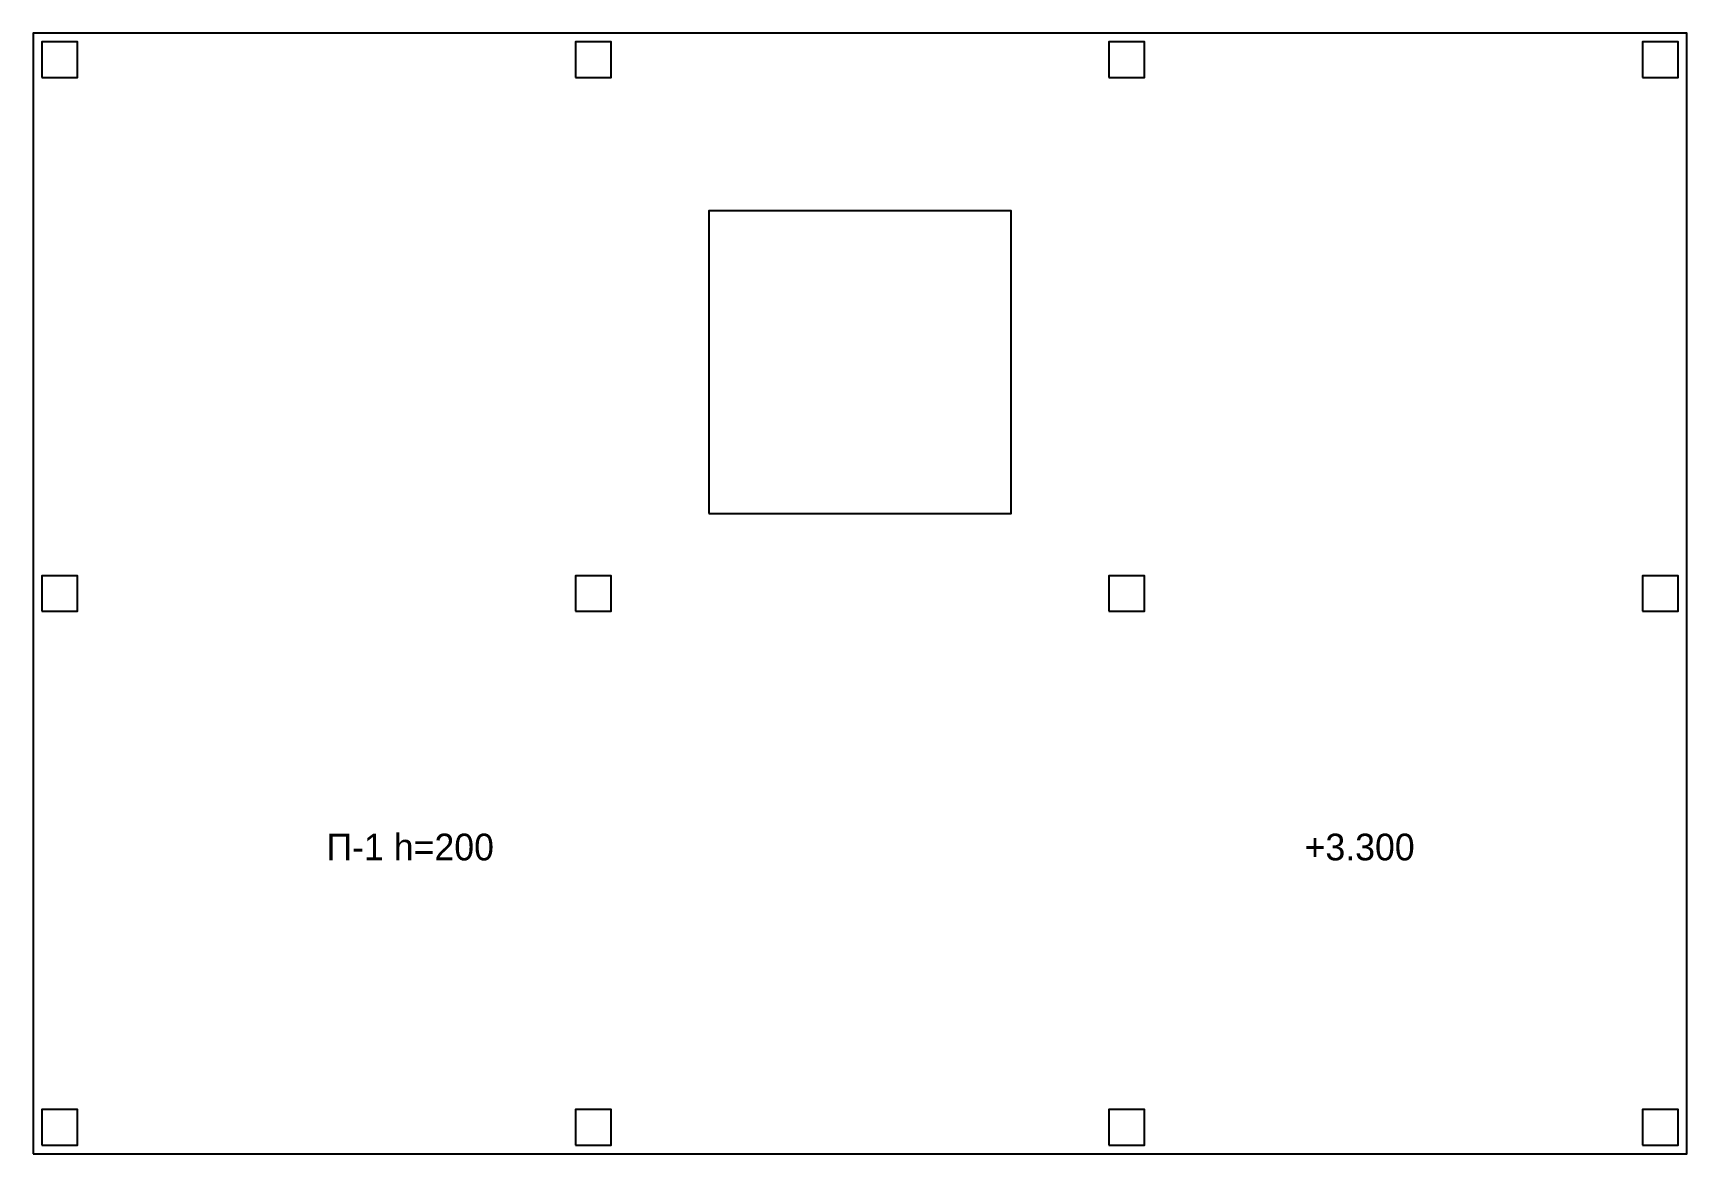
# Model space of a CAD drawing. Extents: x -300 to 18300, y -300 to 12300.
import ezdxf

# ---------------------------------------------------------------- set-up
doc = ezdxf.new("R2010")
doc.units = 0
for name, color, linetype in [('PLITA', 8, 'CONTINUOUS'), ('TESHIK', 2, 'CONTINUOUS'), ('USTUN', 1, 'CONTINUOUS'), ('YOZUV', 7, 'CONTINUOUS')]:
    doc.layers.add(name, color=color, linetype=linetype)

msp = doc.modelspace()

# ---------------------------------------------------------------- linework, layer by layer
at = {"layer": 'PLITA'}
msp.add_lwpolyline([(-300, -300), (18300, -300), (18300, 12300), (-300, 12300)], close=True, dxfattribs=at)
at = {"layer": 'TESHIK'}
msp.add_lwpolyline([(7300, 6900), (10700, 6900), (10700, 10300), (7300, 10300)], close=True, dxfattribs=at)
at = {"layer": 'USTUN'}
for points in [[(-200, 11800), (200, 11800), (200, 12200), (-200, 12200)], [(5800, 11800), (6200, 11800), (6200, 12200), (5800, 12200)], [(11800, 11800), (12200, 11800), (12200, 12200), (11800, 12200)], [(17800, 11800), (18200, 11800), (18200, 12200), (17800, 12200)], [(-200, 5800), (200, 5800), (200, 6200), (-200, 6200)], [(5800, 5800), (6200, 5800), (6200, 6200), (5800, 6200)], [(11800, 5800), (12200, 5800), (12200, 6200), (11800, 6200)], [(17800, 5800), (18200, 5800), (18200, 6200), (17800, 6200)], [(-200, -200), (200, -200), (200, 200), (-200, 200)], [(5800, -200), (6200, -200), (6200, 200), (5800, 200)], [(11800, -200), (12200, -200), (12200, 200), (11800, 200)], [(17800, -200), (18200, -200), (18200, 200), (17800, 200)]]:
    msp.add_lwpolyline(points, close=True, dxfattribs=at)

# ---------------------------------------------------------------- texts
at = {"layer": 'YOZUV'}
for s, p in [('П-1 h=200', (3000, 3000)), ('+3.300', (14000, 3000))]:
    msp.add_text(s, height=300, dxfattribs=at).set_placement(p)

doc.saveas('drawing.dxf')
